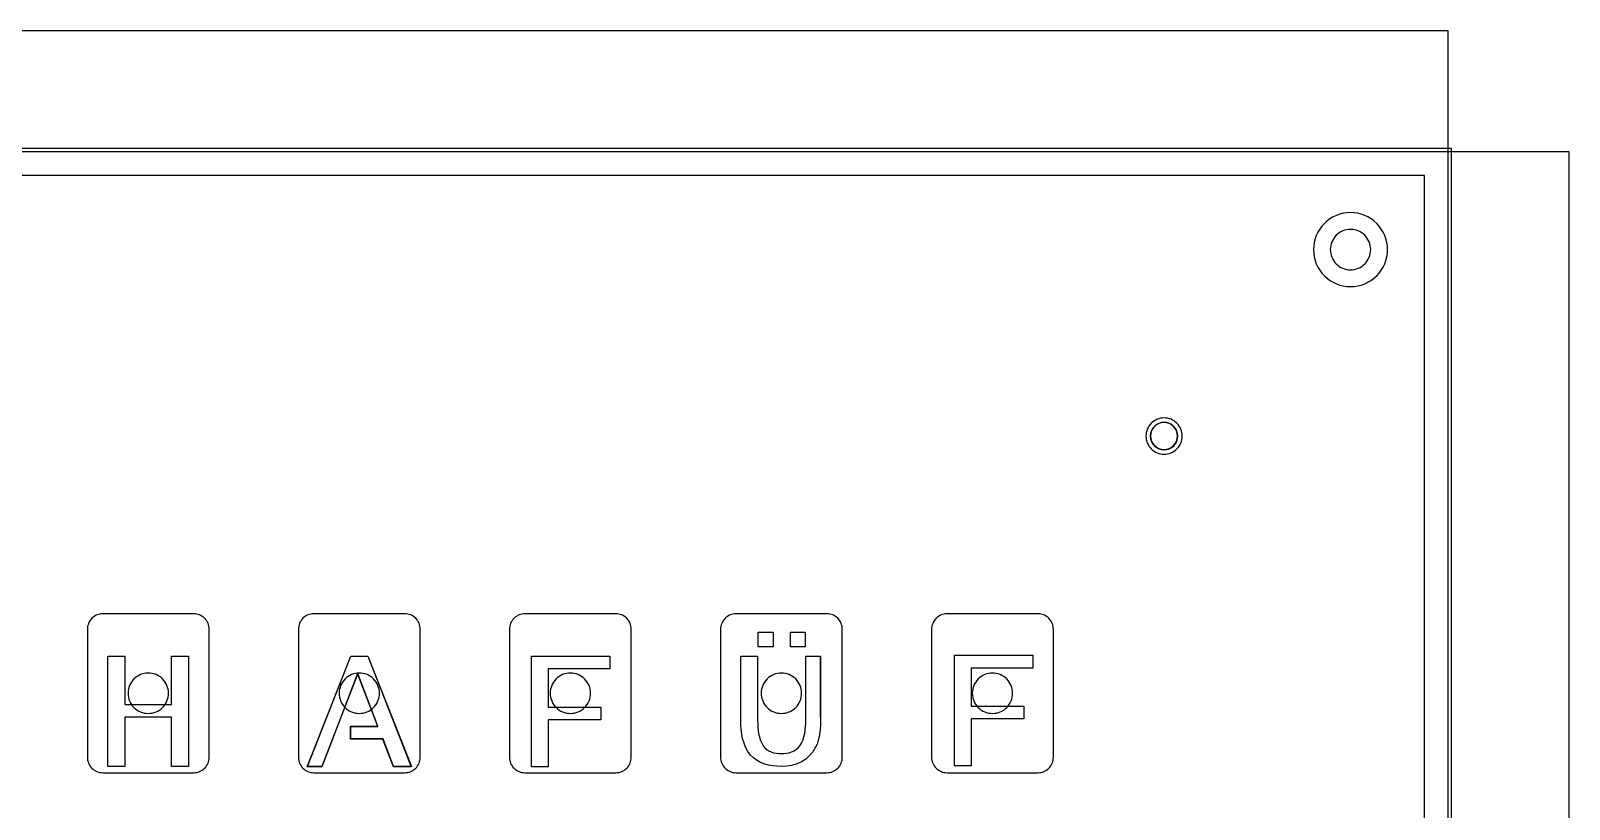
# Model space of a CAD drawing. Extents: x -337 to 6273, y 368 to 2065.
# Drawn here: x -80.6 to 148, y 1758.9 to 1874.5 of the extents above; entities that cross this region are included whole.
import ezdxf

# ---------------------------------------------------------------- set-up
doc = ezdxf.new("R2010")
doc.units = 0
doc.header["$LTSCALE"] = 100
doc.layers.add('EBENE_1', color=1, linetype='CONTINUOUS')

msp = doc.modelspace()

# ---------------------------------------------------------------- linework, layer by layer
at = {"layer": 'EBENE_1', "color": 5}
msp.add_lwpolyline([(130.044918, 1407.471422), (148.044918, 1407.471422), (148.044918, 1856.471422), (130.044918, 1856.471422), (130.044918, 1874.471422), (-318.955082, 1874.471422), (-318.955082, 1856.471422), (-336.955082, 1856.471422), (-336.955082, 1407.471422), (-318.955082, 1407.471422), (-318.955082, 1389.471422), (130.044918, 1389.471422), (130.044918, 1407.471422)], close=True, dxfattribs=at)
for points in [[(130.044918, 1389.471422), (130.044918, 1874.471422)], [(148.044918, 1856.471422), (-336.955082, 1856.471422)]]:
    msp.add_lwpolyline(points, dxfattribs=at)
at = {"layer": 'EBENE_1', "color": 7}
for points in [[(130.544918, 1856.971422), (-319.455082, 1856.971422)], [(130.544918, 1406.971422), (130.544918, 1856.971422)], [(36.798441, 1772.487826), (36.798441, 1781.571422), (36.798441, 1772.487826), (36.796773, 1772.196971), (36.791945, 1771.921575), (36.783094, 1771.630242), (36.770923, 1771.356116), (36.72904, 1770.751779), (36.67294, 1770.2302), (36.577013, 1769.619504), (36.466174, 1769.119947), (36.274568, 1768.5134), (36.069836, 1768.065067), (35.641089, 1767.382504), (35.170386, 1766.817263), (34.592253, 1766.301377), (33.94807, 1765.886997), (33.271408, 1765.585469), (32.501992, 1765.366185), (31.78494, 1765.254799), (30.969602, 1765.21456), (30.308, 1765.235194), (29.717968, 1765.292706), (29.06723, 1765.408075), (28.496261, 1765.564563), (27.889443, 1765.803681), (27.362346, 1766.091038), (26.854554, 1766.465272), (26.412626, 1766.901856), (26.017545, 1767.426596), (25.669584, 1768.0563), (25.427509, 1768.655015), (25.222898, 1769.35741), (25.094809, 1769.990914), (24.999929, 1770.715003), (24.953042, 1771.364958), (24.936243, 1772.091567), (24.936243, 1781.571422), (27.454403, 1781.571422), (27.454403, 1772.05322), (27.463033, 1771.534596), (27.487054, 1771.072312), (27.53647, 1770.550898), (27.60281, 1770.099403), (27.713832, 1769.58022), (27.843174, 1769.150051), (28.050809, 1768.657993), (28.278877, 1768.275979), (28.522486, 1767.979121), (28.799436, 1767.728678), (29.105718, 1767.524928), (29.4573, 1767.357145), (29.797836, 1767.244849), (30.188142, 1767.162221), (30.54299, 1767.121171), (30.944037, 1767.106376), (31.36175, 1767.120777), (31.731102, 1767.16071), (32.139668, 1767.24163), (32.494744, 1767.351302), (32.867353, 1767.518369), (33.188772, 1767.720095), (33.485809, 1767.975155), (33.743414, 1768.275979), (33.98112, 1768.66098), (34.197674, 1769.160988), (34.331672, 1769.597543), (34.446822, 1770.126971), (34.515245, 1770.586129), (34.566254, 1771.117884), (34.590959, 1771.588372), (34.599844, 1772.117132), (34.599844, 1781.571422), (36.798441, 1781.571422)], [(36.798441, 1772.487826), (36.798441, 1781.571422), (36.798441, 1772.487826), (36.796773, 1772.196971), (36.791945, 1771.921575), (36.783094, 1771.630242), (36.770923, 1771.356116), (36.72904, 1770.751779), (36.67294, 1770.2302), (36.577013, 1769.619504), (36.466174, 1769.119947), (36.274568, 1768.5134), (36.069836, 1768.065067), (35.641089, 1767.382504), (35.170386, 1766.817263), (34.592253, 1766.301377), (33.94807, 1765.886997), (33.271408, 1765.585469), (32.501992, 1765.366185), (31.78494, 1765.254799), (30.969602, 1765.21456), (30.308, 1765.235194), (29.717968, 1765.292706), (29.06723, 1765.408075), (28.496261, 1765.564563), (27.889443, 1765.803681), (27.362346, 1766.091038), (26.854554, 1766.465272), (26.412626, 1766.901856), (26.017545, 1767.426596), (25.669584, 1768.0563), (25.427509, 1768.655015), (25.222898, 1769.35741), (25.094809, 1769.990914), (24.999929, 1770.715003), (24.953042, 1771.364958), (24.936243, 1772.091567), (24.936243, 1781.571422), (27.454403, 1781.571422), (27.454403, 1772.05322), (27.463033, 1771.534596), (27.487054, 1771.072312), (27.53647, 1770.550898), (27.60281, 1770.099403), (27.713832, 1769.58022), (27.843174, 1769.150051), (28.050809, 1768.657993), (28.278877, 1768.275979), (28.522486, 1767.979121), (28.799436, 1767.728678), (29.105718, 1767.524928), (29.4573, 1767.357145), (29.797836, 1767.244849), (30.188142, 1767.162221), (30.54299, 1767.121171), (30.944037, 1767.106376), (31.36175, 1767.120777), (31.731102, 1767.16071), (32.139668, 1767.24163), (32.494744, 1767.351302), (32.867353, 1767.518369), (33.188772, 1767.720095), (33.485809, 1767.975155), (33.743414, 1768.275979), (33.98112, 1768.66098), (34.197674, 1769.160988), (34.331672, 1769.597543), (34.446822, 1770.126971), (34.515245, 1770.586129), (34.566254, 1771.117884), (34.590959, 1771.588372), (34.599844, 1772.117132), (34.599844, 1781.571422), (36.798441, 1781.571422)]]:
    msp.add_lwpolyline(points, dxfattribs=at)
for points in [[(130.544918, 1856.971422), (-319.455082, 1856.971422), (-319.455082, 1406.971422), (130.544918, 1406.971422), (130.544918, 1856.971422)], [(27.522057, 1782.956026), (27.522057, 1785.167405), (29.733437, 1785.167405), (29.733437, 1782.956026), (27.522057, 1782.956026)], [(27.522057, 1782.956026), (27.522057, 1785.167405), (29.733437, 1785.167405), (29.733437, 1782.956026), (27.522057, 1782.956026)], [(32.32385, 1782.956026), (32.32385, 1785.167405), (34.53523, 1785.167405), (34.53523, 1782.956026), (32.32385, 1782.956026)], [(32.32385, 1782.956026), (32.32385, 1785.167405), (34.53523, 1785.167405), (34.53523, 1782.956026), (32.32385, 1782.956026)], [(-69.080066, 1765.189604), (-69.080066, 1781.589604), (-66.561905, 1781.589604), (-66.561905, 1774.418599), (-59.620986, 1774.418599), (-59.620986, 1781.589604), (-57.102825, 1781.589604), (-57.102825, 1765.189604), (-59.620986, 1765.189604), (-59.620986, 1772.526783), (-66.561905, 1772.526783), (-66.561905, 1765.189604), (-69.080066, 1765.189604)], [(-69.080066, 1765.189604), (-69.080066, 1781.589604), (-66.561905, 1781.589604), (-66.561905, 1774.418599), (-59.620986, 1774.418599), (-59.620986, 1781.589604), (-57.102825, 1781.589604), (-57.102825, 1765.189604), (-59.620986, 1765.189604), (-59.620986, 1772.526783), (-66.561905, 1772.526783), (-66.561905, 1765.189604), (-69.080066, 1765.189604)], [(-24.014655, 1765.171422), (-26.680414, 1765.171422), (-28.228699, 1769.274618), (-33.022336, 1769.274618), (-33.022336, 1771.160132), (-28.98227, 1771.160132), (-31.99096, 1779.002132), (-35.723462, 1769.274618), (-37.297712, 1765.171422), (-39.468747, 1765.171422), (-33.000781, 1781.571422), (-30.48262, 1781.571422), (-24.014655, 1765.171422)], [(-24.000763, 1765.189604), (-26.666522, 1765.189604), (-28.214807, 1769.2928), (-33.008444, 1769.2928), (-33.008444, 1771.178314), (-28.968378, 1771.178314), (-31.977069, 1779.020313), (-35.709571, 1769.2928), (-37.28382, 1765.189604), (-39.454855, 1765.189604), (-32.986889, 1781.589604), (-30.468729, 1781.589604), (-24.000763, 1765.189604)], [(-6.170933, 1765.171422), (-6.170933, 1781.571422), (5.499527, 1781.571422), (5.499527, 1779.679606), (-3.652772, 1779.679606), (-3.652772, 1774.029723), (4.15736, 1774.029723), (4.15736, 1772.137907), (-3.652772, 1772.137907), (-3.652772, 1765.171422), (-6.170933, 1765.171422)], [(-6.170933, 1765.171422), (-6.170933, 1781.571422), (5.499527, 1781.571422), (5.499527, 1779.679606), (-3.652772, 1779.679606), (-3.652772, 1774.029723), (4.15736, 1774.029723), (4.15736, 1772.137907), (-3.652772, 1772.137907), (-3.652772, 1765.171422), (-6.170933, 1765.171422)], [(56.683666, 1765.311138), (56.683666, 1781.711138), (68.354126, 1781.711138), (68.354126, 1779.819322), (59.201826, 1779.819322), (59.201826, 1774.169439), (67.011959, 1774.169439), (67.011959, 1772.277623), (59.201826, 1772.277623), (59.201826, 1765.311138), (56.683666, 1765.311138)], [(56.683666, 1765.311138), (56.683666, 1781.711138), (68.354126, 1781.711138), (68.354126, 1779.819322), (59.201826, 1779.819322), (59.201826, 1774.169439), (67.011959, 1774.169439), (67.011959, 1772.277623), (59.201826, 1772.277623), (59.201826, 1765.311138), (56.683666, 1765.311138)]]:
    msp.add_lwpolyline(points, close=True, dxfattribs=at)
at = {"layer": 'EBENE_1', "color": 2}
msp.add_lwpolyline([(126.544918, 1852.971422), (-315.455082, 1852.971422), (-315.455082, 1410.971422), (126.544918, 1410.971422), (126.544918, 1852.971422)], close=True, dxfattribs=at)
at = {"layer": 'EBENE_1', "color": 1}
msp.add_lwpolyline([(126.544918, 1852.971422), (-315.455082, 1852.971422), (-315.455082, 1410.971422), (126.544918, 1410.971422), (126.544918, 1852.971422)], close=True, dxfattribs=at)
at = {"layer": 'EBENE_1', "color": 2}
for points in [[(115.544918, 1847.471422, 0.199589), (111.655831, 1845.86051, 0.199589), (110.044918, 1841.971422, 0.199589), (111.655831, 1838.082335, 0.199589), (115.544918, 1836.471422, 0.199589), (119.434005, 1838.082335, 0.199589), (121.044918, 1841.971422, 0.199589), (119.434005, 1845.86051, 0.199589), (115.544918, 1847.471422)], [(90.544953, 1814.270969, 0.199589), (89.754142, 1816.180157, 0.199589), (87.844953, 1816.970969, 0.199589), (85.935765, 1816.180157, 0.199589), (85.144953, 1814.270969, 0.199589), (85.935765, 1812.361781, 0.199589), (87.844953, 1811.570969, 0.199589), (89.754142, 1812.361781, 0.199589), (90.544953, 1814.270969)], [(-56.345078, 1787.880127), (-69.84509, 1787.880127, 0.199586), (-71.471423, 1787.206468, 0.199586), (-72.145082, 1785.580135), (-72.145082, 1766.580118, 0.199586), (-71.471423, 1764.953786, 0.199586), (-69.84509, 1764.280127), (-56.345073, 1764.280127, 0.199586), (-54.718741, 1764.953786, 0.199586), (-54.045082, 1766.580118), (-54.045082, 1785.580135, 0.199586), (-54.718742, 1787.206468, 0.199586), (-56.345078, 1787.880127)], [(-24.985078, 1787.880127), (-38.48509, 1787.880127, 0.199586), (-40.111423, 1787.206468, 0.199586), (-40.785082, 1785.580135), (-40.785082, 1766.580118, 0.199586), (-40.111423, 1764.953786, 0.199586), (-38.48509, 1764.280127), (-24.985073, 1764.280127, 0.199586), (-23.358741, 1764.953786, 0.199586), (-22.685082, 1766.580118), (-22.685082, 1785.580135, 0.199586), (-23.358742, 1787.206468, 0.199586), (-24.985078, 1787.880127)], [(6.374922, 1787.880127), (-7.12509, 1787.880127, 0.199586), (-8.751423, 1787.206468, 0.199586), (-9.425082, 1785.580135), (-9.425082, 1766.580118, 0.199586), (-8.751423, 1764.953786, 0.199586), (-7.12509, 1764.280127), (6.374927, 1764.280127, 0.199586), (8.001259, 1764.953786, 0.199586), (8.674918, 1766.580118), (8.674918, 1785.580135, 0.199586), (8.001258, 1787.206468, 0.199586), (6.374922, 1787.880127)], [(37.734922, 1787.880127), (24.23491, 1787.880127, 0.199586), (22.608577, 1787.206468, 0.199586), (21.934918, 1785.580135), (21.934918, 1766.580118, 0.199586), (22.608577, 1764.953786, 0.199586), (24.23491, 1764.280127), (37.734927, 1764.280127, 0.199586), (39.361259, 1764.953786, 0.199586), (40.034918, 1766.580118), (40.034918, 1785.580135, 0.199586), (39.361258, 1787.206468, 0.199586), (37.734922, 1787.880127)], [(69.094922, 1787.880127), (55.59491, 1787.880127, 0.199586), (53.968577, 1787.206468, 0.199586), (53.294918, 1785.580135), (53.294918, 1766.580118, 0.199586), (53.968577, 1764.953786, 0.199586), (55.59491, 1764.280127), (69.094927, 1764.280127, 0.199586), (70.721259, 1764.953786, 0.199586), (71.394918, 1766.580118), (71.394918, 1785.580135, 0.199586), (70.721258, 1787.206468, 0.199586), (69.094922, 1787.880127)]]:
    msp.add_lwpolyline(points, format="xyb", close=True, dxfattribs=at)
at = {"layer": 'EBENE_1', "color": 7}
msp.add_lwpolyline([(115.544918, 1844.971422, 0.199589), (113.423598, 1844.092743, 0.199589), (112.544918, 1841.971422, 0.199589), (113.423598, 1839.850102, 0.199589), (115.544918, 1838.971422, 0.199589), (117.666238, 1839.850102, 0.199589), (118.544918, 1841.971422, 0.199589), (117.666238, 1844.092743, 0.199589), (115.544918, 1844.971422)], format="xyb", close=True, dxfattribs=at)
msp.add_lwpolyline([(115.544918, 1844.971422, 0.199589), (113.423598, 1844.092743, 0.199589), (112.544918, 1841.971422, 0.199589), (113.423598, 1839.850102, 0.199589), (115.544918, 1838.971422, 0.199589), (117.666238, 1839.850102, 0.199589), (118.544918, 1841.971422, 0.199589), (117.666238, 1844.092743, 0.199589), (115.544918, 1844.971422)], format="xyb", close=True, dxfattribs=at)
at = {"layer": 'EBENE_1', "color": 1}
for points in [[(118.544918, 1841.971422, 0.199589), (117.666238, 1844.092743, 0.199589), (115.544918, 1844.971422, 0.199589), (113.423598, 1844.092743, 0.199589), (112.544918, 1841.971422, 0.199589), (113.423598, 1839.850102, 0.199589), (115.544918, 1838.971422, 0.199589), (117.666238, 1839.850102, 0.199589), (118.544918, 1841.971422)], [(89.844953, 1814.270969, 0.199589), (89.259167, 1815.685183, 0.199589), (87.844953, 1816.270969, 0.199589), (86.43074, 1815.685183, 0.199589), (85.844953, 1814.270969, 0.199589), (86.43074, 1812.856755, 0.199589), (87.844953, 1812.270969, 0.199589), (89.259167, 1812.856755, 0.199589), (89.844953, 1814.270969)], [(-60.095082, 1776.080127, 0.199589), (-60.973762, 1778.201447, 0.199589), (-63.095082, 1779.080127, 0.199589), (-65.216402, 1778.201447, 0.199589), (-66.095082, 1776.080127, 0.199589), (-65.216402, 1773.958806, 0.199589), (-63.095082, 1773.080127, 0.199589), (-60.973762, 1773.958806, 0.199589), (-60.095082, 1776.080127)], [(-28.735082, 1776.080127, 0.199589), (-29.613762, 1778.201447, 0.199589), (-31.735082, 1779.080127, 0.199589), (-33.856402, 1778.201447, 0.199589), (-34.735082, 1776.080127, 0.199589), (-33.856402, 1773.958806, 0.199589), (-31.735082, 1773.080127, 0.199589), (-29.613762, 1773.958806, 0.199589), (-28.735082, 1776.080127)], [(2.624918, 1776.080127, 0.199589), (1.746238, 1778.201447, 0.199589), (-0.375082, 1779.080127, 0.199589), (-2.496402, 1778.201447, 0.199589), (-3.375082, 1776.080127, 0.199589), (-2.496402, 1773.958806, 0.199589), (-0.375082, 1773.080127, 0.199589), (1.746238, 1773.958806, 0.199589), (2.624918, 1776.080127)], [(33.984918, 1776.080127, 0.199589), (33.106238, 1778.201447, 0.199589), (30.984918, 1779.080127, 0.199589), (28.863598, 1778.201447, 0.199589), (27.984918, 1776.080127, 0.199589), (28.863598, 1773.958806, 0.199589), (30.984918, 1773.080127, 0.199589), (33.106238, 1773.958806, 0.199589), (33.984918, 1776.080127)], [(65.344918, 1776.080127, 0.199589), (64.466238, 1778.201447, 0.199589), (62.344918, 1779.080127, 0.199589), (60.223598, 1778.201447, 0.199589), (59.344918, 1776.080127, 0.199589), (60.223598, 1773.958806, 0.199589), (62.344918, 1773.080127, 0.199589), (64.466238, 1773.958806, 0.199589), (65.344918, 1776.080127)]]:
    msp.add_lwpolyline(points, format="xyb", close=True, dxfattribs=at)
at = {"layer": 'EBENE_1', "color": 5}
msp.add_lwpolyline([(89.894953, 1814.270969, 0.199589), (89.294522, 1815.720538, 0.199589), (87.844953, 1816.320969, 0.199589), (86.395385, 1815.720538, 0.199589), (85.794953, 1814.270969, 0.199589), (86.395385, 1812.8214, 0.199589), (87.844953, 1812.220969, 0.199589), (89.294522, 1812.8214, 0.199589), (89.894953, 1814.270969)], format="xyb", close=True, dxfattribs=at)

doc.saveas('drawing.dxf')
